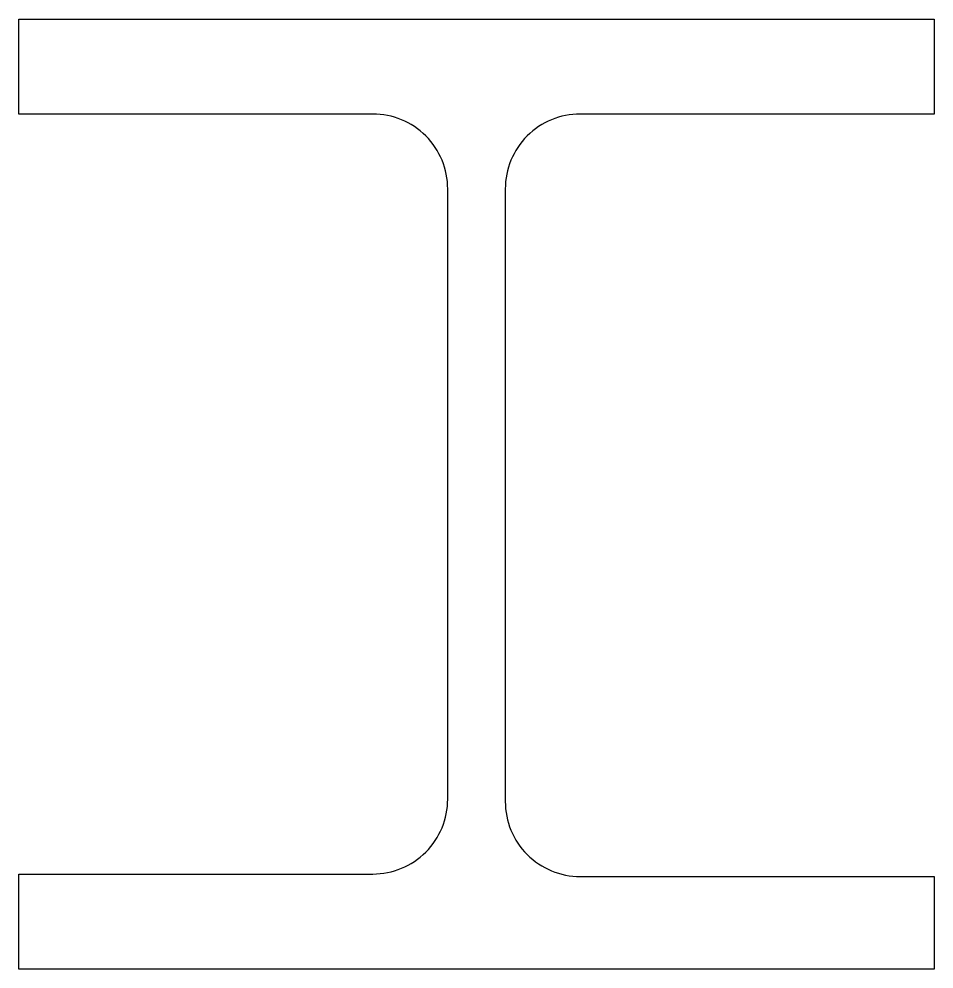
# Model space of a CAD drawing. Header units: millimetres. Extents: x 0 to 183, y 0 to 190.
import ezdxf

# ---------------------------------------------------------------- set-up
doc = ezdxf.new("R2010")
doc.units = ezdxf.units.MM
doc.layers.add('Profile', color=7, linetype='Continuous')

msp = doc.modelspace()

# ---------------------------------------------------------------- linework, layer by layer
at = {"layer": 'Profile'}
msp.add_lwpolyline([(85.75, 34), (85.75, 156, 0.414214), (70.75, 171), (0, 171), (0, 190), (183, 190), (183, 171), (112.25, 171, 0.414214), (97.25, 156), (97.25, 33.5, 0.414214), (112.25, 18.5), (183, 18.5), (183, 0), (0, 0), (0, 19), (70.75, 19, 0.414214)], format="xyb", close=True, dxfattribs=at)

doc.saveas('drawing.dxf')
